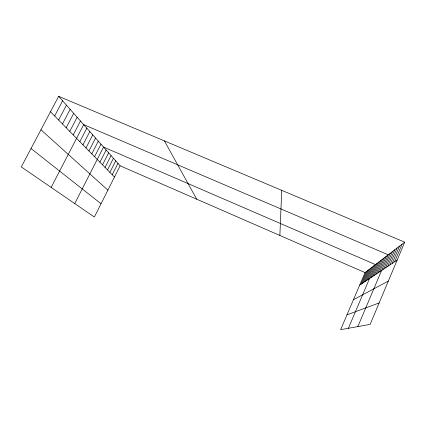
<?xml version="1.0" encoding="UTF-8"?>
<svg xmlns="http://www.w3.org/2000/svg" width="426" height="426" viewBox="0 0 426 426"><rect width="100%" height="100%" fill="white"/><g stroke="black" fill="none" stroke-linecap="round" stroke-linejoin="round"><path stroke-width="0.64" d="M279.866 235.461L281.74 190.347M404.7 242.165L370.125 324.404L340.646 329.665L365.029 272.597L404.7 242.165L58.644 96.335L21.3 166.917L94.348 217.031L120.132 165.805L58.644 96.335M387.745 266.372L394.737 249.806M389.96 264.892L397.08 248.012M392.266 263.353L399.519 246.137M394.668 261.756L402.059 244.194M376.062 274.168L382.378 259.29M377.841 272.981L384.257 257.847M379.678 271.756L386.201 256.356M357.835 326.598L388.219 254.807L83.693 124.637L51.152 187.397M383.56 269.163L390.312 253.204M385.615 267.794L392.484 251.537M365.05 281.517L370.711 268.242M366.498 280.553L372.244 267.065M367.995 279.552L373.831 265.845M348.367 328.292L375.466 264.589L103.555 147.076L74.731 203.575M371.089 277.486L377.111 263.332M372.691 276.415L378.805 262.027M374.347 275.313L380.562 260.68M360.971 284.243L366.387 271.559M362.286 283.359L367.782 270.483M363.644 282.454L369.225 269.381M109.908 172.365L115.734 160.831M112.224 174.729L117.965 163.35M105.062 167.423L111.074 155.57M107.522 169.931L113.438 158.238M99.929 162.184L106.138 149.989M102.538 164.841L108.646 152.822M94.561 156.704L100.978 144.158M88.938 150.969L95.573 138.056M91.792 153.882L98.315 141.155M82.958 144.867L89.822 131.559M85.993 147.966L92.746 134.856M79.822 141.666L86.808 128.151M73.229 134.941L80.477 121M69.763 131.405L77.149 117.241M62.468 123.955L70.141 109.322M66.179 127.747L73.703 113.348M58.618 120.031L66.445 105.147M54.629 115.963L62.617 100.818M359.688 285.095L397.165 260.084M353.452 299.691L388.342 281.08M346.977 314.846L379.145 302.95M120.132 165.805L365.029 272.597M31.029 148.53L101.037 203.74M40.955 129.77L107.884 190.14M50.492 111.74L114.482 177.03M164.409 140.905L196.716 199.198"/></g></svg>
